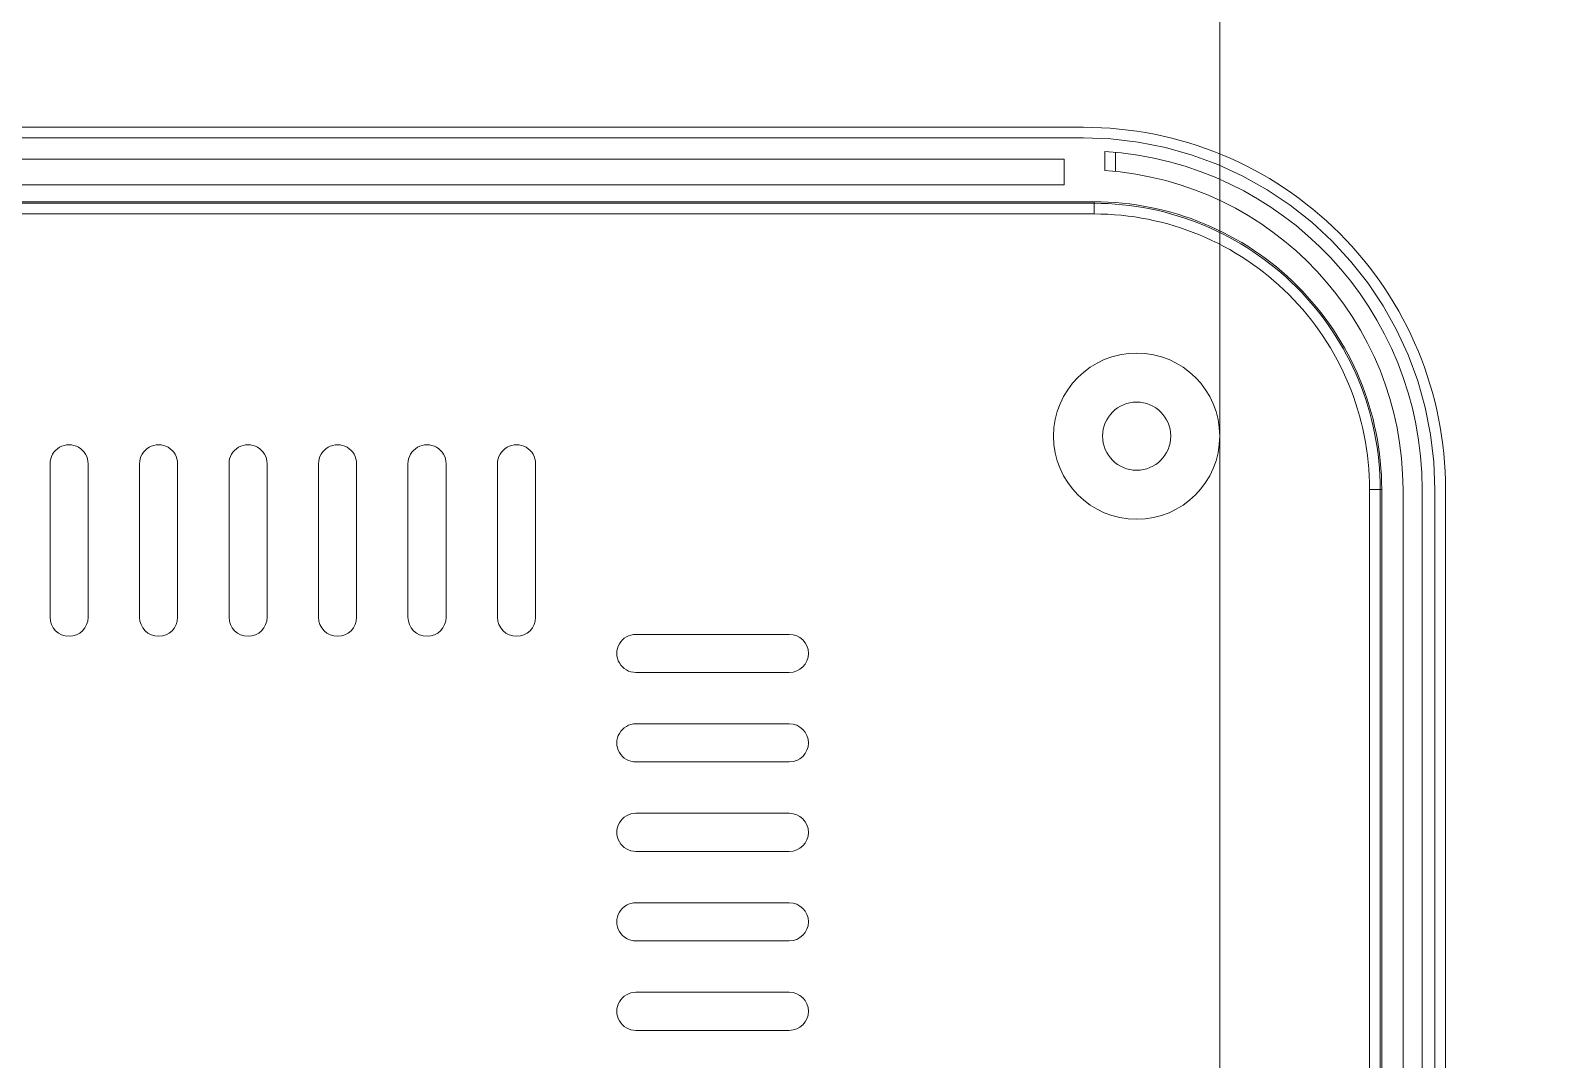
# Model space of a CAD drawing. Header units: millimetres. Extents: x -642 to 642, y -227 to 305.
# Drawn here: x 11.6 to 82.8, y -56.9 to -8.6 of the extents above; entities that cross this region are included whole.
import ezdxf

# ---------------------------------------------------------------- set-up
doc = ezdxf.new("R2010")
doc.units = ezdxf.units.MM
doc.header["$MEASUREMENT"] = 0
doc.layers.add('layer 1', color=7, linetype='Continuous')

msp = doc.modelspace()

# ---------------------------------------------------------------- linework, layer by layer
at = {"layer": 'layer 1', "lineweight": 9}
for points, knots in [([(68.4862, 76.6694), (68.4862, 79.4308), (66.2476, 81.6694), (63.4862, 81.6694), (60.7248, 81.6694), (58.4862, 79.4308), (58.4862, 76.6694), (58.4862, 73.908), (60.7247, 71.6694), (63.4862, 71.6694), (66.2476, 71.6694), (68.4862, 73.9079), (68.4862, 76.6693), (68.4862, 209.2165), (68.4862, -55.8778), (68.4862, 76.6694)], [0, 0, 0, 0, 0.25, 0.25, 0.25, 0.5, 0.5, 0.5, 0.75, 0.75, 0.75, 1, 1, 1, 1.0001, 1.0001, 1.0001, 1.0001]), ([(67.3862, -27.6445), (67.3862, -25.4906), (65.6401, -23.7445), (63.4862, -23.7445), (61.3323, -23.7445), (59.5862, -25.4906), (59.5862, -27.6445), (59.5862, -29.7984), (61.3323, -31.5445), (63.4862, -31.5445), (65.6401, -31.5445), (67.3862, -29.7985), (67.3862, -27.6446), (67.3862, 75.7426), (67.3862, -131.0317), (67.3862, -27.6445)], [0, 0, 0, 0, 0.25, 0.25, 0.25, 0.5, 0.5, 0.5, 0.75, 0.75, 0.75, 1, 1, 1, 1.0001, 1.0001, 1.0001, 1.0001]), ([(77.9862, -30.1445), (77.9862, -25.6359), (76.1951, -21.3118), (73.007, -18.1237), (69.8189, -14.9356), (65.4949, -13.1445), (60.9862, -13.1445)], [0, 0, 0, 0, 0.5, 0.5, 0.5, 1, 1, 1, 1]), ([(77.4862, -30.1445), (77.4862, -30.1445), (77.4354, -28.8563), (77.4354, -28.8563), (77.4354, -28.8563), (77.283, -27.5694), (77.283, -27.5694), (77.283, -27.5694), (77.03, -26.2954), (77.03, -26.2954), (77.03, -26.2954), (76.6782, -25.0458), (76.6782, -25.0458), (76.6782, -25.0458), (76.2303, -23.8304), (76.2303, -23.8304), (76.2303, -23.8304), (75.6874, -22.654), (75.6874, -22.654), (75.6874, -22.654), (75.0522, -21.5211), (75.0522, -21.5211), (75.0522, -21.5211), (74.3306, -20.4417), (74.3306, -20.4417), (74.3306, -20.4417), (73.5296, -19.4254), (73.5296, -19.4254), (73.5296, -19.4254), (72.6534, -18.4773), (72.6534, -18.4773), (72.6534, -18.4773), (71.7053, -17.6011), (71.7053, -17.6011), (71.7053, -17.6011), (70.689, -16.8002), (70.689, -16.8002), (70.689, -16.8002), (69.6097, -16.0785), (69.6097, -16.0785), (69.6097, -16.0785), (68.4767, -15.4433), (68.4767, -15.4433), (68.4767, -15.4433), (67.3003, -14.9004), (67.3003, -14.9004), (67.3003, -14.9004), (66.0849, -14.4525), (66.0849, -14.4525), (66.0849, -14.4525), (64.8353, -14.1007), (64.8353, -14.1007), (64.8353, -14.1007), (63.5613, -13.8477), (63.5613, -13.8477), (63.5613, -13.8477), (62.2744, -13.6953), (62.2744, -13.6953), (62.2744, -13.6953), (60.9862, -13.6445), (60.9862, -13.6445)], [0, 0, 0, 0, 0.05, 0.05, 0.05, 0.1, 0.1, 0.1, 0.15, 0.15, 0.15, 0.2, 0.2, 0.2, 0.25, 0.25, 0.25, 0.3, 0.3, 0.3, 0.35, 0.35, 0.35, 0.4, 0.4, 0.4, 0.45, 0.45, 0.45, 0.5, 0.5, 0.5, 0.55, 0.55, 0.55, 0.6, 0.6, 0.6, 0.65, 0.65, 0.65, 0.7, 0.7, 0.7, 0.75, 0.75, 0.75, 0.8, 0.8, 0.8, 0.85, 0.85, 0.85, 0.9, 0.9, 0.9, 0.95, 0.95, 0.95, 1, 1, 1, 1]), ([(74.9862, -30.1445), (74.9862, -26.5641), (73.5639, -23.1303), (71.0321, -20.5986), (68.5004, -18.0668), (65.0666, -16.6445), (61.4862, -16.6445)], [0, 0, 0, 0, 0.5, 0.5, 0.5, 1, 1, 1, 1]), ([(67.3862, -123.6445), (67.3862, -121.4906), (65.6401, -119.7445), (63.4862, -119.7445), (61.3323, -119.7445), (59.5862, -121.4906), (59.5862, -123.6445), (59.5862, -125.7984), (61.3323, -127.5445), (63.4862, -127.5445), (65.6401, -127.5445), (67.3862, -125.7985), (67.3862, -123.6446), (67.3862, -20.2574), (67.3862, -227.0317), (67.3862, -123.6445)], [0, 0, 0, 0, 0.25, 0.25, 0.25, 0.5, 0.5, 0.5, 0.75, 0.75, 0.75, 1, 1, 1, 1.0001, 1.0001, 1.0001, 1.0001]), ([(65.0862, -27.6445), (65.0862, -26.7609), (64.3698, -26.0445), (63.4862, -26.0445), (62.6025, -26.0445), (61.8862, -26.7609), (61.8862, -27.6445), (61.8862, -28.5282), (62.6025, -29.2445), (63.4862, -29.2445), (64.3698, -29.2445), (65.0862, -28.5282), (65.0862, -27.6445)], [0, 0, 0, 0, 0.25, 0.25, 0.25, 0.5, 0.5, 0.5, 0.75, 0.75, 0.75, 1, 1, 1, 1]), ([(14.2814, -28.9445), (14.2814, -28.6247), (14.1107, -28.3292), (13.8338, -28.1693), (13.5568, -28.0094), (13.2156, -28.0094), (12.9386, -28.1693), (12.6616, -28.3292), (12.491, -28.6247), (12.491, -28.9445)], [0, 0, 0, 0, 0.3333333, 0.3333333, 0.3333333, 0.6666667, 0.6666667, 0.6666667, 1, 1, 1, 1]), ([(18.4814, -28.9445), (18.4814, -28.6247), (18.3107, -28.3292), (18.0338, -28.1693), (17.7568, -28.0094), (17.4156, -28.0094), (17.1386, -28.1693), (16.8616, -28.3292), (16.691, -28.6247), (16.691, -28.9445)], [0, 0, 0, 0, 0.3333333, 0.3333333, 0.3333333, 0.6666667, 0.6666667, 0.6666667, 1, 1, 1, 1]), ([(22.6814, -28.9445), (22.6814, -28.6247), (22.5107, -28.3292), (22.2338, -28.1693), (21.9568, -28.0094), (21.6156, -28.0094), (21.3386, -28.1693), (21.0616, -28.3292), (20.891, -28.6247), (20.891, -28.9445)], [0, 0, 0, 0, 0.3333333, 0.3333333, 0.3333333, 0.6666667, 0.6666667, 0.6666667, 1, 1, 1, 1]), ([(26.8814, -28.9445), (26.8814, -28.6247), (26.7107, -28.3292), (26.4338, -28.1693), (26.1568, -28.0094), (25.8156, -28.0094), (25.5386, -28.1693), (25.2616, -28.3292), (25.091, -28.6247), (25.091, -28.9445)], [0, 0, 0, 0, 0.3333333, 0.3333333, 0.3333333, 0.6666667, 0.6666667, 0.6666667, 1, 1, 1, 1]), ([(31.0814, -28.9445), (31.0814, -28.6247), (30.9107, -28.3292), (30.6338, -28.1693), (30.3568, -28.0094), (30.0156, -28.0094), (29.7386, -28.1693), (29.4616, -28.3292), (29.291, -28.6247), (29.291, -28.9445)], [0, 0, 0, 0, 0.3333333, 0.3333333, 0.3333333, 0.6666667, 0.6666667, 0.6666667, 1, 1, 1, 1]), ([(35.2814, -28.9445), (35.2814, -28.6247), (35.1107, -28.3292), (34.8338, -28.1693), (34.5568, -28.0094), (34.2156, -28.0094), (33.9386, -28.1693), (33.6616, -28.3292), (33.491, -28.6247), (33.491, -28.9445)], [0, 0, 0, 0, 0.3333333, 0.3333333, 0.3333333, 0.6666667, 0.6666667, 0.6666667, 1, 1, 1, 1]), ([(12.491, -36.1445), (12.491, -36.6389), (12.8918, -37.0397), (13.3862, -37.0397), (13.8806, -37.0397), (14.2814, -36.6389), (14.2814, -36.1445)], [0, 0, 0, 0, 0.5, 0.5, 0.5, 1, 1, 1, 1]), ([(16.691, -36.1445), (16.691, -36.6389), (17.0918, -37.0397), (17.5862, -37.0397), (18.0806, -37.0397), (18.4814, -36.6389), (18.4814, -36.1445)], [0, 0, 0, 0, 0.5, 0.5, 0.5, 1, 1, 1, 1]), ([(20.891, -36.1445), (20.891, -36.6389), (21.2918, -37.0397), (21.7862, -37.0397), (22.2806, -37.0397), (22.6814, -36.6389), (22.6814, -36.1445)], [0, 0, 0, 0, 0.5, 0.5, 0.5, 1, 1, 1, 1]), ([(25.091, -36.1445), (25.091, -36.6389), (25.4918, -37.0397), (25.9862, -37.0397), (26.4806, -37.0397), (26.8814, -36.6389), (26.8814, -36.1445)], [0, 0, 0, 0, 0.5, 0.5, 0.5, 1, 1, 1, 1]), ([(29.291, -36.1445), (29.291, -36.6389), (29.6918, -37.0397), (30.1862, -37.0397), (30.6806, -37.0397), (31.0814, -36.6389), (31.0814, -36.1445)], [0, 0, 0, 0, 0.5, 0.5, 0.5, 1, 1, 1, 1]), ([(33.491, -36.1445), (33.491, -36.6389), (33.8918, -37.0397), (34.3862, -37.0397), (34.8806, -37.0397), (35.2814, -36.6389), (35.2814, -36.1445)], [0, 0, 0, 0, 0.5, 0.5, 0.5, 1, 1, 1, 1]), ([(39.9862, -36.9493), (39.6664, -36.9493), (39.3708, -37.12), (39.2109, -37.3969), (39.051, -37.6739), (39.051, -38.0152), (39.2109, -38.2921), (39.3708, -38.5691), (39.6664, -38.7397), (39.9862, -38.7397)], [0, 0, 0, 0, 0.3333333, 0.3333333, 0.3333333, 0.6666667, 0.6666667, 0.6666667, 1, 1, 1, 1]), ([(47.1862, -38.7397), (47.6806, -38.7397), (48.0814, -38.3389), (48.0814, -37.8445), (48.0814, -37.3501), (47.6806, -36.9493), (47.1862, -36.9493)], [0, 0, 0, 0, 0.5, 0.5, 0.5, 1, 1, 1, 1]), ([(39.9862, -41.1493), (39.6664, -41.1493), (39.3708, -41.32), (39.2109, -41.5969), (39.051, -41.8739), (39.051, -42.2152), (39.2109, -42.4921), (39.3708, -42.7691), (39.6664, -42.9397), (39.9862, -42.9397)], [0, 0, 0, 0, 0.3333333, 0.3333333, 0.3333333, 0.6666667, 0.6666667, 0.6666667, 1, 1, 1, 1]), ([(47.1862, -42.9397), (47.6806, -42.9397), (48.0814, -42.5389), (48.0814, -42.0445), (48.0814, -41.5501), (47.6806, -41.1493), (47.1862, -41.1493)], [0, 0, 0, 0, 0.5, 0.5, 0.5, 1, 1, 1, 1]), ([(39.9862, -45.3493), (39.6664, -45.3493), (39.3708, -45.52), (39.2109, -45.7969), (39.051, -46.0739), (39.051, -46.4152), (39.2109, -46.6921), (39.3708, -46.9691), (39.6664, -47.1397), (39.9862, -47.1397)], [0, 0, 0, 0, 0.3333333, 0.3333333, 0.3333333, 0.6666667, 0.6666667, 0.6666667, 1, 1, 1, 1]), ([(47.1862, -47.1397), (47.6806, -47.1397), (48.0814, -46.7389), (48.0814, -46.2445), (48.0814, -45.7501), (47.6806, -45.3493), (47.1862, -45.3493)], [0, 0, 0, 0, 0.5, 0.5, 0.5, 1, 1, 1, 1]), ([(39.9862, -49.5493), (39.6664, -49.5493), (39.3708, -49.72), (39.2109, -49.9969), (39.051, -50.2739), (39.051, -50.6152), (39.2109, -50.8921), (39.3708, -51.1691), (39.6664, -51.3397), (39.9862, -51.3397)], [0, 0, 0, 0, 0.3333333, 0.3333333, 0.3333333, 0.6666667, 0.6666667, 0.6666667, 1, 1, 1, 1]), ([(47.1862, -51.3397), (47.6806, -51.3397), (48.0814, -50.9389), (48.0814, -50.4445), (48.0814, -49.9501), (47.6806, -49.5493), (47.1862, -49.5493)], [0, 0, 0, 0, 0.5, 0.5, 0.5, 1, 1, 1, 1]), ([(39.9862, -53.7493), (39.6664, -53.7493), (39.3708, -53.92), (39.2109, -54.1969), (39.051, -54.4739), (39.051, -54.8152), (39.2109, -55.0921), (39.3708, -55.3691), (39.6664, -55.5397), (39.9862, -55.5397)], [0, 0, 0, 0, 0.3333333, 0.3333333, 0.3333333, 0.6666667, 0.6666667, 0.6666667, 1, 1, 1, 1]), ([(47.1862, -55.5397), (47.6806, -55.5397), (48.0814, -55.1389), (48.0814, -54.6445), (48.0814, -54.1501), (47.6806, -53.7493), (47.1862, -53.7493)], [0, 0, 0, 0, 0.5, 0.5, 0.5, 1, 1, 1, 1])]:
    msp.add_open_spline(points, degree=3, knots=knots, dxfattribs=at)
at = {"layer": 'layer 1', "lineweight": 40}
msp.add_open_spline([(154.071, 208.1518), (154.071, 208.1518), (-130.929, 208.1518), (-130.929, 208.1518), (-130.929, 208.1518), (-130.929, -207.3482), (-130.929, -207.3482), (-130.929, -207.3482), (154.071, -207.3482), (154.071, -207.3482), (154.071, -207.3482), (154.071, 208.1518), (154.071, 208.1518)], degree=3, knots=[0, 0, 0, 0, 0.25, 0.25, 0.25, 0.5, 0.5, 0.5, 0.75, 0.75, 0.75, 1, 1, 1, 1], dxfattribs=at)
at = {"layer": 'layer 1', "lineweight": 9}
for points in [[(60.9862, -13.1445), (60.9862, -13.1445), (-30.0138, -13.1445), (-30.0138, -13.1445)], [(-30.0138, -13.6445), (-30.0138, -13.6445), (60.9862, -13.6445), (60.9862, -13.6445)], [(-29.1138, -14.6445), (-29.1138, -14.6445), (60.0862, -14.6445), (60.0862, -14.6445)], [(60.0862, -15.8445), (60.0862, -15.8445), (60.0862, -14.6445), (60.0862, -14.6445)], [(61.9862, -14.276), (61.9862, -14.276), (61.9862, -15.1779), (61.9862, -15.1779)], [(76.8862, -30.1445), (76.8862, -21.7515), (70.3626, -14.8039), (61.9862, -14.276)], [(75.9862, -30.1445), (75.9862, -22.2484), (69.8647, -15.7043), (61.9862, -15.1779)], [(-29.1138, -15.8445), (-29.1138, -15.8445), (60.0862, -15.8445), (60.0862, -15.8445)], [(61.4862, -16.6445), (61.4862, -16.6445), (-30.5138, -16.6445), (-30.5138, -16.6445)], [(12.491, -36.1445), (12.491, -36.1445), (12.491, -28.9445), (12.491, -28.9445)], [(14.2814, -28.9445), (14.2814, -28.9445), (14.2814, -36.1445), (14.2814, -36.1445)], [(16.691, -36.1445), (16.691, -36.1445), (16.691, -28.9445), (16.691, -28.9445)], [(18.4814, -28.9445), (18.4814, -28.9445), (18.4814, -36.1445), (18.4814, -36.1445)], [(20.891, -36.1445), (20.891, -36.1445), (20.891, -28.9445), (20.891, -28.9445)], [(22.6814, -28.9445), (22.6814, -28.9445), (22.6814, -36.1445), (22.6814, -36.1445)], [(25.091, -36.1445), (25.091, -36.1445), (25.091, -28.9445), (25.091, -28.9445)], [(26.8814, -28.9445), (26.8814, -28.9445), (26.8814, -36.1445), (26.8814, -36.1445)], [(29.291, -36.1445), (29.291, -36.1445), (29.291, -28.9445), (29.291, -28.9445)], [(31.0814, -28.9445), (31.0814, -28.9445), (31.0814, -36.1445), (31.0814, -36.1445)], [(33.491, -36.1445), (33.491, -36.1445), (33.491, -28.9445), (33.491, -28.9445)], [(35.2814, -28.9445), (35.2814, -28.9445), (35.2814, -36.1445), (35.2814, -36.1445)], [(74.9862, -121.1445), (74.9862, -121.1445), (74.9862, -30.1445), (74.9862, -30.1445)], [(75.9862, -121.1445), (75.9862, -121.1445), (75.9862, -30.1445), (75.9862, -30.1445)], [(76.8862, -71.6445), (76.8862, -71.6445), (76.8862, -30.1445), (76.8862, -30.1445)], [(77.4862, -30.1445), (77.4862, -30.1445), (77.4862, -71.6445), (77.4862, -71.6445)], [(77.9862, -121.1445), (77.9862, -121.1445), (77.9862, -30.1445), (77.9862, -30.1445)], [(39.9862, -36.9493), (39.9862, -36.9493), (47.1862, -36.9493), (47.1862, -36.9493)], [(47.1862, -38.7397), (47.1862, -38.7397), (39.9862, -38.7397), (39.9862, -38.7397)], [(39.9862, -41.1493), (39.9862, -41.1493), (47.1862, -41.1493), (47.1862, -41.1493)], [(47.1862, -42.9397), (47.1862, -42.9397), (39.9862, -42.9397), (39.9862, -42.9397)], [(39.9862, -45.3493), (39.9862, -45.3493), (47.1862, -45.3493), (47.1862, -45.3493)], [(47.1862, -47.1397), (47.1862, -47.1397), (39.9862, -47.1397), (39.9862, -47.1397)], [(39.9862, -49.5493), (39.9862, -49.5493), (47.1862, -49.5493), (47.1862, -49.5493)], [(47.1862, -51.3397), (47.1862, -51.3397), (39.9862, -51.3397), (39.9862, -51.3397)], [(39.9862, -53.7493), (39.9862, -53.7493), (47.1862, -53.7493), (47.1862, -53.7493)], [(47.1862, -55.5397), (47.1862, -55.5397), (39.9862, -55.5397), (39.9862, -55.5397)]]:
    msp.add_open_spline(points, degree=3, dxfattribs=at)
at = {"layer": 'layer 1', "color": 9, "lineweight": 9}
for points in [[(62.4862, -14.3154), (62.4862, -14.3154), (62.4862, -15.2197), (62.4862, -15.2197)], [(-30.5138, -16.715), (-30.5138, -16.715), (61.4862, -16.715), (61.4862, -16.715)], [(61.4862, -17.2147), (61.4862, -17.2147), (61.4862, -16.6445), (61.4862, -16.6445)], [(-30.5138, -17.2147), (-30.5138, -17.2147), (61.4862, -17.2147), (61.4862, -17.2147)], [(74.416, -30.1445), (74.416, -30.1445), (74.9862, -30.1445), (74.9862, -30.1445)], [(74.416, -30.1445), (74.416, -30.1445), (74.416, -121.1445), (74.416, -121.1445)], [(74.9157, -30.1445), (74.9157, -30.1445), (74.9157, -121.1445), (74.9157, -121.1445)]]:
    msp.add_open_spline(points, degree=3, dxfattribs=at)
for points in [[(74.9157, -30.1445), (74.9157, -26.5828), (73.5008, -23.1669), (70.9823, -20.6484), (68.4638, -18.1299), (65.0479, -16.715), (61.4862, -16.715)], [(74.416, -30.1445), (74.416, -26.7153), (73.0538, -23.4266), (70.629, -21.0017), (68.2042, -18.5769), (64.9154, -17.2147), (61.4862, -17.2147)]]:
    msp.add_open_spline(points, degree=3, knots=[0, 0, 0, 0, 0.5, 0.5, 0.5, 1, 1, 1, 1], dxfattribs=at)

doc.saveas('drawing.dxf')
